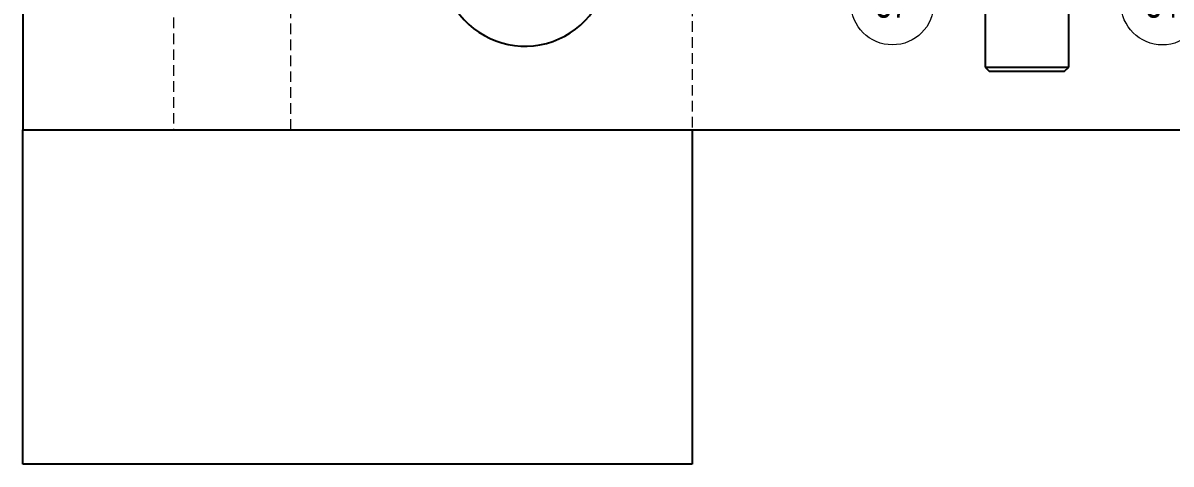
# Model space of a CAD drawing. Header units: millimetres. Extents: x 4 to 907, y 5 to 1495.
# Drawn here: x 150 to 287.2, y 519.2 to 572 of the extents above; entities that cross this region are included whole.
import ezdxf

# ---------------------------------------------------------------- set-up
doc = ezdxf.new("R2010")
doc.units = ezdxf.units.MM
doc.linetypes.add('HIDDEN', pattern=[1.905, 1.27, -0.635])
doc.styles.add('SLDTEXTSTYLE0', font='TXT', dxfattribs={"width": 0.75})

# ---------------------------------------------------------------- blocks, each defined once
blk = doc.blocks.new('SW_NOTE_3')
at = {"color": 0, "linetype": 'Continuous', "lineweight": 0}
blk.add_circle((0.75, -4.88), 4.94, dxfattribs=at)
at = {"color": 0, "linetype": 'Continuous', "lineweight": 0, "insert": (0.68, -3.07), "char_height": 3.5, "attachment_point": 2, "style": 'SLDTEXTSTYLE0'}
blk.add_mtext('34', dxfattribs=at)
blk = doc.blocks.new('SW_NOTE_6')
at = {"color": 0, "linetype": 'Continuous', "lineweight": 0}
blk.add_circle((-1.76, -4.61), 4.94, dxfattribs=at)
at = {"color": 0, "linetype": 'Continuous', "lineweight": 0, "insert": (-1.83, -2.8), "char_height": 3.5, "attachment_point": 2, "style": 'SLDTEXTSTYLE0'}
blk.add_mtext('37', dxfattribs=at)

msp = doc.modelspace()

# ---------------------------------------------------------------- linework, layer by layer
at = {"color": 7, "linetype": 'Continuous', "lineweight": 25}
for p, q in [((149.958, 669.21), (149.958, 559.21)), ((264.958, 641.21), (264.958, 566.71)), ((274.958, 566.71), (274.958, 641.21)), ((264.958, 566.71), (265.458, 566.21)), ((264.958, 566.71), (269.958, 566.71)), ((265.458, 566.21), (269.958, 566.21)), ((269.958, 566.71), (274.958, 566.71)), ((269.958, 566.21), (274.458, 566.21)), ((274.458, 566.21), (274.958, 566.71)), ((149.958, 519.21), (149.958, 559.21)), ((149.958, 559.21), (709.958, 559.21)), ((229.958, 559.21), (229.958, 519.21)), ((229.958, 519.21), (149.958, 519.21))]:
    msp.add_line(p, q, dxfattribs=at)
at = {"color": 7, "linetype": 'HIDDEN', "lineweight": 18}
for p, q in [((167.958, 601.21), (167.958, 559.21)), ((181.958, 559.21), (181.958, 601.21)), ((229.958, 600.755), (229.958, 559.21))]:
    msp.add_line(p, q, dxfattribs=at)
at = {"color": 7, "linetype": 'Continuous', "lineweight": 25}
msp.add_arc((209.958, 579.21), 10, 77.41072, 0, dxfattribs=at)

# ---------------------------------------------------------------- block references
at = {"color": 7, "linetype": 'Continuous', "lineweight": 0}
for name, p in [('SW_NOTE_6', (255.634, 578.911)), ('SW_NOTE_3', (285.395, 579.179))]:
    msp.add_blockref(name, p, dxfattribs=at)

doc.saveas('drawing.dxf')
